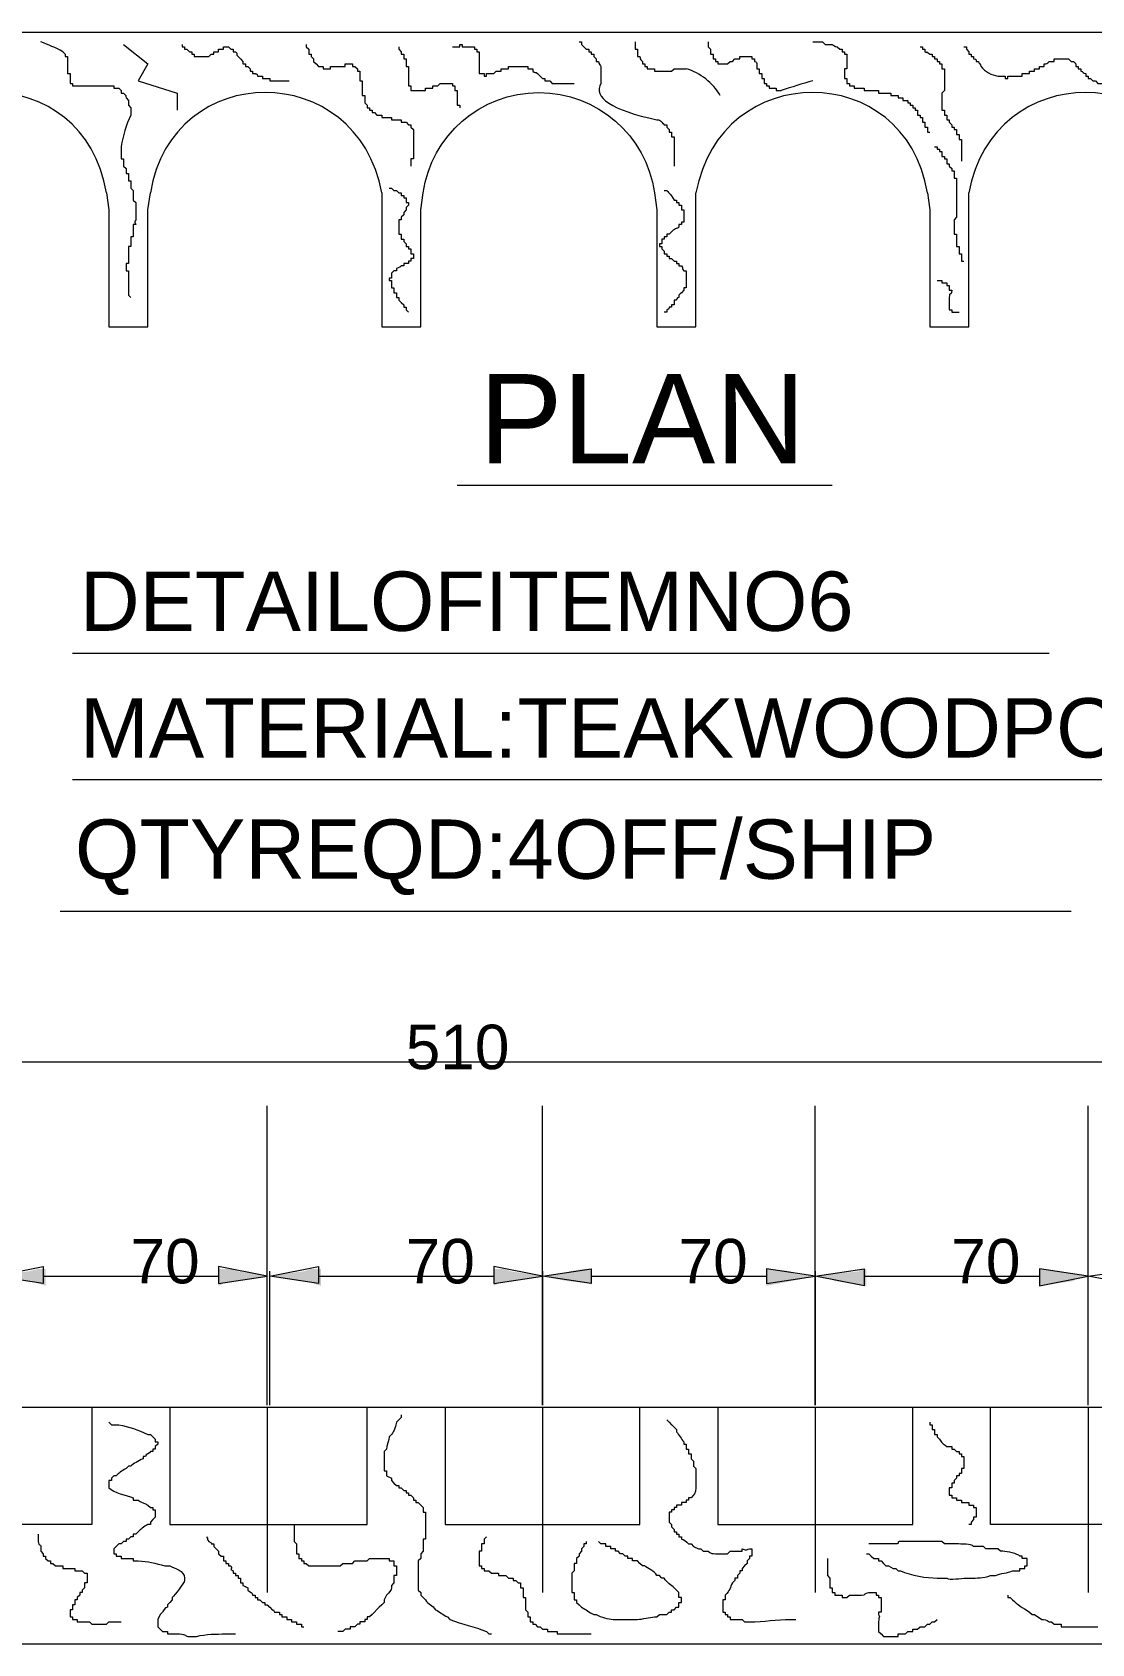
# Model space of a CAD drawing. Header units: millimetres. Extents: x -3009 to 55097, y -2803 to 5841.
# Drawn here: x 48120.76 to 48134.4, y 77.92 to 98.68 of the extents above; entities that cross this region are included whole.
import ezdxf

# ---------------------------------------------------------------- set-up
doc = ezdxf.new("R2010")
doc.units = ezdxf.units.MM
for name, color, linetype in [('PDF2_Geometry', 7, 'Continuous'), ('PDF2_Solid Fills', 7, 'Continuous'), ('PDF2_Text', 7, 'Continuous')]:
    doc.layers.add(name, color=color, linetype=linetype)
doc.styles.add('PDF F1', font='arial.ttf')

msp = doc.modelspace()

# ---------------------------------------------------------------- hatches: boundary and pattern name
at = {"layer": 'PDF2_Solid Fills', "transparency": 33554559}
for points in [[(48120.743, 82.589), (48120.931, 82.526), (48120.931, 82.745), (48120.837, 82.745), (48120.712, 82.714), (48120.461, 82.683), (48120.335, 82.651), (48120.523, 82.62)], [(48123.409, 82.714), (48123.315, 82.745), (48123.158, 82.745), (48123.158, 82.526), (48123.221, 82.557), (48123.378, 82.589), (48123.566, 82.62), (48123.817, 82.651), (48123.629, 82.683)], [(48124.287, 82.589), (48124.476, 82.526), (48124.476, 82.745), (48124.35, 82.745), (48124.256, 82.714), (48124.005, 82.683), (48123.88, 82.651), (48124.068, 82.62)], [(48126.922, 82.714), (48126.828, 82.745), (48126.703, 82.745), (48126.703, 82.526), (48126.765, 82.557), (48126.891, 82.589), (48127.079, 82.62), (48127.361, 82.651)], [(48127.926, 82.557), (48127.957, 82.542), (48127.957, 82.745), (48127.863, 82.745), (48127.675, 82.714), (48127.612, 82.683), (48127.33, 82.651), (48127.644, 82.589)], [(48130.529, 82.714), (48130.278, 82.745), (48130.216, 82.745), (48130.216, 82.526), (48130.686, 82.62), (48130.812, 82.651), (48130.561, 82.683)], [(48131.313, 82.557), (48131.502, 82.526), (48131.502, 82.745), (48131.439, 82.745), (48131.408, 82.714), (48131.094, 82.683), (48130.843, 82.651), (48131.031, 82.62), (48131.094, 82.589)], [(48134.011, 82.714), (48133.791, 82.745), (48133.729, 82.745), (48133.729, 82.526), (48134.168, 82.589), (48134.199, 82.62), (48134.387, 82.651)]]:
    msp.add_hatch(color=256, dxfattribs=at).paths.add_polyline_path(points)

# ---------------------------------------------------------------- linework, layer by layer
at = {"layer": 'PDF2_Geometry', "lineweight": 13}
for points in [[(48116.195, 98.68), (48141.884, 98.68), (48141.884, 94.884), (48139.375, 94.884), (48139.375, 96.39), (48139.343, 96.609)], [(48121.935, 98.523), (48122.249, 98.272), (48122.123, 98.052), (48122.625, 97.895), (48122.625, 97.676)], [(48122.688, 98.523), (48122.688, 98.491), (48122.719, 98.491), (48122.719, 98.46), (48122.75, 98.46), (48122.782, 98.429), (48122.813, 98.429), (48122.813, 98.397), (48122.844, 98.397), (48122.844, 98.366), (48122.876, 98.366), (48122.907, 98.366), (48122.97, 98.366), (48123.001, 98.366), (48123.033, 98.366), (48123.064, 98.397), (48123.095, 98.397), (48123.095, 98.429), (48123.127, 98.429), (48123.158, 98.429), (48123.158, 98.46), (48123.19, 98.46), (48123.221, 98.46), (48123.221, 98.491), (48123.284, 98.491), (48123.315, 98.46), (48123.346, 98.46), (48123.346, 98.429), (48123.378, 98.429)], [(48124.287, 98.523), (48124.287, 98.491), (48124.319, 98.46), (48124.319, 98.429), (48124.319, 98.397), (48124.35, 98.397), (48124.35, 98.366), (48124.381, 98.335), (48124.381, 98.303), (48124.413, 98.272), (48124.444, 98.24), (48124.476, 98.24), (48124.507, 98.24), (48124.507, 98.209), (48124.601, 98.209), (48124.601, 98.24), (48124.664, 98.24), (48124.695, 98.24), (48124.726, 98.24), (48124.758, 98.24), (48124.789, 98.24), (48124.789, 98.272), (48124.883, 98.272), (48124.883, 98.24), (48124.915, 98.24), (48124.946, 98.209), (48124.946, 98.178), (48124.977, 98.178), (48124.977, 98.146), (48124.977, 98.115), (48124.977, 98.084), (48124.977, 98.052), (48125.009, 98.052), (48125.009, 98.021), (48125.009, 97.99), (48125.009, 97.958), (48125.009, 97.927), (48125.009, 97.895), (48125.009, 97.864), (48125.04, 97.864), (48125.04, 97.833), (48125.04, 97.801), (48125.04, 97.77), (48125.072, 97.739), (48125.072, 97.707), (48125.103, 97.707), (48125.103, 97.676), (48125.134, 97.676), (48125.134, 97.645), (48125.166, 97.645), (48125.197, 97.613), (48125.228, 97.613), (48125.26, 97.613), (48125.26, 97.582), (48125.291, 97.582), (48125.322, 97.582), (48125.354, 97.582), (48125.385, 97.582), (48125.385, 97.55), (48125.417, 97.55), (48125.448, 97.55), (48125.479, 97.55), (48125.511, 97.55), (48125.511, 97.519), (48125.542, 97.519), (48125.573, 97.519), (48125.605, 97.488), (48125.636, 97.488), (48125.636, 97.456), (48125.667, 97.425), (48125.667, 97.394), (48125.667, 97.362)], [(48125.479, 98.491), (48125.479, 98.46), (48125.511, 98.429), (48125.511, 98.397), (48125.542, 98.397), (48125.542, 98.366), (48125.542, 98.335), (48125.573, 98.335), (48125.573, 98.303), (48125.573, 98.272), (48125.573, 98.24), (48125.605, 98.24), (48125.605, 98.209), (48125.605, 98.178), (48125.605, 98.115)], [(48126.169, 98.491), (48126.263, 98.491), (48126.263, 98.523), (48126.295, 98.523), (48126.295, 98.491), (48126.389, 98.491), (48126.42, 98.491), (48126.452, 98.491), (48126.452, 98.46), (48126.483, 98.46), (48126.483, 98.429), (48126.514, 98.429), (48126.514, 98.397), (48126.514, 98.366)], [(48127.8, 98.554), (48127.832, 98.554), (48127.832, 98.523)], [(48127.894, 98.46), (48127.926, 98.46), (48127.926, 98.429), (48127.957, 98.429), (48127.957, 98.397), (48127.989, 98.397), (48127.989, 98.366), (48128.02, 98.335), (48128.02, 98.303), (48128.051, 98.303)], [(48128.522, 98.554), (48128.522, 98.523), (48128.522, 98.491), (48128.522, 98.46), (48128.553, 98.46), (48128.553, 98.429), (48128.553, 98.397), (48128.553, 98.366), (48128.585, 98.366)], [(48129.463, 98.554), (48129.463, 98.523), (48129.463, 98.491), (48129.494, 98.46), (48129.494, 98.429), (48129.494, 98.397), (48129.526, 98.397), (48129.526, 98.366), (48129.526, 98.335), (48129.557, 98.335), (48129.557, 98.303), (48129.588, 98.303), (48129.588, 98.272), (48129.62, 98.272), (48129.651, 98.272), (48129.682, 98.272), (48129.714, 98.272), (48129.745, 98.303), (48129.776, 98.303), (48129.808, 98.335), (48129.839, 98.335), (48129.871, 98.335), (48129.871, 98.366), (48129.902, 98.366), (48129.933, 98.366), (48129.996, 98.366), (48130.027, 98.366), (48130.027, 98.335), (48130.059, 98.335), (48130.059, 98.303)], [(48130.812, 98.554), (48130.843, 98.554)], [(48130.906, 98.554), (48130.937, 98.554), (48130.968, 98.523), (48131, 98.523), (48131.031, 98.523), (48131.062, 98.523)], [(48131.125, 98.491), (48131.157, 98.46), (48131.188, 98.46), (48131.188, 98.429), (48131.219, 98.429), (48131.219, 98.397), (48131.251, 98.397), (48131.251, 98.366)], [(48132.192, 98.491), (48132.223, 98.491), (48132.223, 98.46), (48132.254, 98.46), (48132.254, 98.429)], [(48132.756, 98.491), (48132.788, 98.491), (48132.788, 98.46), (48132.819, 98.429), (48132.819, 98.397), (48132.85, 98.397), (48132.85, 98.366), (48132.882, 98.366), (48132.882, 98.335)], [(48121.182, 98.397), (48121.182, 98.366), (48121.213, 98.366), (48121.213, 98.335), (48121.213, 98.303), (48121.213, 98.272), (48121.213, 98.24)], [(48123.409, 98.366), (48123.44, 98.335), (48123.472, 98.303), (48123.472, 98.272), (48123.503, 98.272), (48123.503, 98.24), (48123.535, 98.24), (48123.566, 98.209), (48123.566, 98.178), (48123.597, 98.178), (48123.597, 98.146), (48123.629, 98.146)], [(48126.514, 98.335), (48126.514, 98.303)], [(48126.514, 98.24), (48126.514, 98.24)], [(48126.514, 98.178), (48126.514, 98.146), (48126.546, 98.146), (48126.577, 98.146), (48126.577, 98.115), (48126.608, 98.115), (48126.608, 98.146), (48126.64, 98.146), (48126.671, 98.146), (48126.703, 98.146), (48126.734, 98.178), (48126.765, 98.178), (48126.797, 98.178), (48126.797, 98.209), (48126.828, 98.209), (48126.859, 98.209), (48126.891, 98.209), (48126.891, 98.24), (48126.922, 98.24), (48126.953, 98.24), (48127.016, 98.24), (48127.048, 98.24), (48127.11, 98.24), (48127.142, 98.24), (48127.142, 98.209), (48127.173, 98.209), (48127.204, 98.209), (48127.204, 98.178)], [(48128.083, 98.24), (48128.083, 98.209), (48128.083, 98.178), (48128.083, 98.084)], [(48128.616, 98.303), (48128.616, 98.272), (48128.647, 98.272), (48128.647, 98.24), (48128.679, 98.24), (48128.679, 98.209), (48128.71, 98.209), (48128.741, 98.209), (48128.773, 98.209), (48128.773, 98.178), (48128.835, 98.178), (48128.867, 98.178), (48128.93, 98.178)], [(48130.09, 98.272), (48130.09, 98.24), (48130.09, 98.209), (48130.121, 98.209), (48130.121, 98.178), (48130.121, 98.146), (48130.153, 98.146), (48130.153, 98.115), (48130.153, 98.084), (48130.184, 98.084), (48130.184, 98.052), (48130.184, 98.021), (48130.216, 98.021), (48130.216, 97.99), (48130.247, 97.99), (48130.247, 97.958), (48130.278, 97.958), (48130.31, 97.958)], [(48131.251, 98.303), (48131.251, 98.24), (48131.251, 98.209), (48131.219, 98.209), (48131.219, 98.084), (48131.251, 98.084), (48131.251, 98.052), (48131.251, 98.021), (48131.282, 98.021), (48131.282, 97.99), (48131.313, 97.99), (48131.345, 97.99), (48131.345, 97.958), (48131.376, 97.958), (48131.408, 97.958), (48131.439, 97.958), (48131.47, 97.958), (48131.47, 97.927), (48131.502, 97.927), (48131.533, 97.927), (48131.564, 97.927), (48131.596, 97.927), (48131.627, 97.927), (48131.658, 97.927), (48131.658, 97.895), (48131.721, 97.895), (48131.753, 97.895), (48131.784, 97.895), (48131.815, 97.895), (48131.815, 97.864), (48131.847, 97.864), (48131.878, 97.864), (48131.909, 97.864), (48131.909, 97.833), (48131.941, 97.833), (48131.972, 97.833), (48131.972, 97.801), (48132.003, 97.801), (48132.035, 97.801), (48132.035, 97.77), (48132.066, 97.77), (48132.066, 97.739), (48132.098, 97.739), (48132.098, 97.707), (48132.129, 97.707), (48132.129, 97.676), (48132.16, 97.676), (48132.16, 97.645), (48132.16, 97.613), (48132.192, 97.613), (48132.192, 97.582), (48132.223, 97.582), (48132.223, 97.55), (48132.223, 97.519), (48132.254, 97.519), (48132.254, 97.488), (48132.254, 97.456), (48132.286, 97.456), (48132.286, 97.425), (48132.286, 97.394), (48132.317, 97.394)], [(48132.317, 98.397), (48132.348, 98.397), (48132.348, 98.366), (48132.38, 98.366), (48132.38, 98.335), (48132.411, 98.335), (48132.411, 98.303), (48132.443, 98.303), (48132.443, 98.272), (48132.474, 98.272), (48132.474, 98.24), (48132.474, 98.209), (48132.505, 98.209), (48132.505, 98.178), (48132.505, 98.146), (48132.505, 98.084)], [(48132.913, 98.303), (48132.944, 98.303)], [(48133.258, 98.115), (48133.289, 98.115), (48133.289, 98.084), (48133.321, 98.084), (48133.321, 98.115), (48133.415, 98.115), (48133.446, 98.115), (48133.478, 98.115), (48133.509, 98.115), (48133.509, 98.146), (48133.54, 98.146), (48133.572, 98.146), (48133.603, 98.146), (48133.603, 98.178), (48133.635, 98.178), (48133.666, 98.178), (48133.666, 98.209), (48133.697, 98.209), (48133.729, 98.209), (48133.729, 98.24), (48133.76, 98.24), (48133.791, 98.24), (48133.791, 98.272)], [(48133.854, 98.303), (48133.885, 98.303), (48133.917, 98.303), (48133.917, 98.335), (48133.948, 98.335), (48133.98, 98.335), (48134.011, 98.335)], [(48134.074, 98.335), (48134.105, 98.335), (48134.136, 98.303), (48134.168, 98.303)], [(48134.199, 98.272), (48134.199, 98.24), (48134.23, 98.24), (48134.23, 98.209), (48134.262, 98.209), (48134.262, 98.178)], [(48121.213, 98.178), (48121.213, 98.146), (48121.245, 98.146)], [(48121.245, 98.084), (48121.245, 98.052), (48121.245, 98.021), (48121.276, 98.021), (48121.276, 97.99), (48121.308, 97.99)], [(48123.66, 98.115), (48123.691, 98.115), (48123.723, 98.115), (48123.723, 98.084), (48123.754, 98.084), (48123.785, 98.084), (48123.817, 98.084), (48123.817, 98.052), (48123.848, 98.052), (48123.911, 98.052), (48123.942, 98.052)], [(48123.974, 98.052), (48124.005, 98.052)], [(48124.036, 98.052), (48124.068, 98.052)], [(48125.605, 98.052), (48125.605, 98.021), (48125.605, 97.99), (48125.636, 97.99), (48125.636, 97.958), (48125.636, 97.927), (48125.667, 97.927), (48125.699, 97.927)], [(48125.73, 97.927), (48125.762, 97.927), (48125.793, 97.927), (48125.824, 97.927), (48125.824, 97.958), (48125.856, 97.958), (48125.887, 97.958), (48125.918, 97.958), (48125.918, 97.99), (48125.95, 97.99), (48125.981, 97.99), (48126.012, 98.021), (48126.044, 98.021), (48126.075, 98.021), (48126.138, 98.021), (48126.169, 98.021), (48126.169, 97.99), (48126.201, 97.99), (48126.201, 97.958), (48126.201, 97.927), (48126.232, 97.927), (48126.232, 97.895), (48126.232, 97.864), (48126.232, 97.801), (48126.232, 97.739), (48126.263, 97.739), (48126.263, 97.707)], [(48127.267, 98.146), (48127.299, 98.115), (48127.33, 98.084), (48127.361, 98.084), (48127.361, 98.052), (48127.393, 98.052), (48127.424, 98.052), (48127.455, 98.021), (48127.518, 98.021), (48127.581, 98.021), (48127.612, 98.021)], [(48127.675, 98.021), (48127.738, 98.021)], [(48128.992, 98.178), (48129.024, 98.209)], [(48134.325, 98.146), (48134.325, 98.115), (48134.356, 98.115), (48134.356, 98.084), (48134.387, 98.084), (48134.419, 98.052), (48134.45, 98.052), (48134.481, 98.021), (48134.513, 98.021), (48134.544, 98.021), (48134.607, 98.021), (48134.607, 97.99)], [(48121.496, 97.99), (48121.527, 97.99), (48121.621, 97.99), (48121.684, 97.99), (48121.715, 97.99), (48121.747, 97.99), (48121.778, 97.99), (48121.809, 97.99), (48121.809, 97.958), (48121.841, 97.958), (48121.872, 97.958), (48121.903, 97.927), (48121.903, 97.895), (48121.935, 97.895)], [(48121.966, 97.833), (48121.998, 97.801), (48121.998, 97.77), (48121.998, 97.739), (48122.029, 97.707), (48122.029, 97.645)], [(48130.341, 97.958), (48130.341, 97.927), (48130.372, 97.927)], [(48132.505, 97.99), (48132.505, 97.958), (48132.505, 97.927), (48132.474, 97.895), (48132.474, 97.864), (48132.474, 97.833), (48132.474, 97.801), (48132.474, 97.739), (48132.474, 97.707), (48132.474, 97.676), (48132.505, 97.676), (48132.505, 97.645), (48132.505, 97.613), (48132.537, 97.613), (48132.537, 97.582), (48132.537, 97.55), (48132.568, 97.55), (48132.568, 97.519), (48132.599, 97.488), (48132.599, 97.456), (48132.631, 97.456), (48132.631, 97.425), (48132.662, 97.425), (48132.662, 97.394), (48132.662, 97.362), (48132.694, 97.362), (48132.694, 97.331), (48132.694, 97.299), (48132.725, 97.299), (48132.725, 97.268), (48132.725, 97.237), (48132.725, 97.143)], [(48128.867, 97.519), (48128.867, 97.519)], [(48128.898, 97.488), (48128.93, 97.488), (48128.93, 97.456)], [(48128.961, 97.425), (48128.961, 97.394), (48128.992, 97.394), (48128.992, 97.362), (48128.992, 97.331), (48129.024, 97.331), (48129.024, 97.299), (48129.024, 97.268), (48129.024, 97.237), (48129.024, 97.205), (48129.024, 97.174), (48129.024, 97.143)], [(48125.667, 97.268), (48125.667, 97.205), (48125.667, 97.143), (48125.667, 97.111), (48125.667, 97.08), (48125.667, 97.049), (48125.636, 97.049), (48125.636, 97.017), (48125.636, 96.986), (48125.636, 96.954)], [(48132.38, 97.205), (48132.411, 97.205), (48132.411, 97.174), (48132.443, 97.174), (48132.443, 97.143), (48132.474, 97.143), (48132.474, 97.111), (48132.474, 97.08), (48132.505, 97.08), (48132.505, 97.049), (48132.537, 97.049), (48132.537, 97.017), (48132.537, 96.986), (48132.568, 96.986), (48132.568, 96.954), (48132.599, 96.923), (48132.599, 96.892), (48132.631, 96.892), (48132.631, 96.86), (48132.631, 96.829), (48132.631, 96.798), (48132.662, 96.798), (48132.662, 96.766), (48132.662, 96.735), (48132.662, 96.704), (48132.662, 96.672)], [(48121.903, 97.143), (48121.903, 97.08), (48121.903, 97.049), (48121.935, 97.049), (48121.935, 97.017), (48121.935, 96.986), (48121.935, 96.954), (48121.966, 96.923), (48121.966, 96.892), (48121.966, 96.86), (48121.998, 96.86), (48121.998, 96.829), (48121.998, 96.798), (48121.998, 96.766), (48122.029, 96.766), (48122.029, 96.735), (48122.029, 96.704), (48122.029, 96.672), (48122.06, 96.641), (48122.06, 96.609), (48122.06, 96.578), (48122.06, 96.547), (48122.06, 96.515), (48122.092, 96.484), (48122.092, 96.453), (48122.092, 96.39)], [(48129.024, 96.986), (48129.024, 96.954)], [(48132.725, 97.017), (48132.725, 97.017)], [(48121.715, 96.609), (48121.747, 96.39), (48121.747, 94.884), (48122.249, 94.884), (48122.249, 96.39), (48122.28, 96.609)], [(48125.354, 96.672), (48125.385, 96.672), (48125.417, 96.641), (48125.448, 96.641), (48125.479, 96.609), (48125.511, 96.609), (48125.511, 96.578), (48125.542, 96.578), (48125.542, 96.547), (48125.573, 96.547), (48125.573, 96.515), (48125.573, 96.484), (48125.605, 96.484), (48125.605, 96.453), (48125.573, 96.421), (48125.573, 96.39), (48125.542, 96.358), (48125.542, 96.327), (48125.511, 96.296), (48125.511, 96.264), (48125.479, 96.264), (48125.479, 96.233), (48125.479, 96.202), (48125.479, 96.139), (48125.479, 96.108), (48125.479, 96.076), (48125.511, 96.076), (48125.511, 96.045), (48125.511, 96.013), (48125.542, 96.013), (48125.542, 95.982), (48125.573, 95.951), (48125.573, 95.919), (48125.605, 95.919), (48125.605, 95.888), (48125.636, 95.888), (48125.636, 95.857), (48125.636, 95.825), (48125.667, 95.825), (48125.667, 95.794), (48125.667, 95.763), (48125.636, 95.763), (48125.636, 95.731), (48125.605, 95.731), (48125.605, 95.7), (48125.573, 95.7), (48125.542, 95.7), (48125.542, 95.668), (48125.511, 95.668)], [(48128.898, 96.641), (48128.93, 96.641)], [(48132.286, 96.609), (48132.317, 96.39), (48132.317, 94.884), (48132.819, 94.884), (48132.819, 96.39), (48132.819, 96.609)], [(48132.662, 96.609), (48132.662, 96.578)], [(48129.024, 96.515), (48129.055, 96.515), (48129.055, 96.484), (48129.086, 96.484), (48129.086, 96.453), (48129.118, 96.453), (48129.118, 96.421), (48129.118, 96.39), (48129.149, 96.39), (48129.149, 96.358), (48129.149, 96.264), (48129.149, 96.233), (48129.118, 96.233), (48129.118, 96.202), (48129.086, 96.202), (48129.086, 96.17)], [(48132.662, 96.515), (48132.662, 96.421), (48132.662, 96.358), (48132.662, 96.327), (48132.662, 96.296), (48132.631, 96.264)], [(48122.092, 96.202), (48122.06, 96.202), (48122.06, 96.17), (48122.06, 96.139), (48122.06, 96.108), (48122.06, 96.076), (48122.06, 96.045), (48122.029, 96.045)], [(48122.092, 96.327), (48122.092, 96.264)], [(48132.631, 96.17), (48132.631, 96.139)], [(48122.029, 95.982), (48122.029, 95.951), (48122.029, 95.919), (48121.998, 95.919), (48121.998, 95.888), (48121.998, 95.857), (48121.998, 95.825), (48121.998, 95.794)], [(48128.992, 96.108), (48128.961, 96.076), (48128.93, 96.076), (48128.93, 96.045), (48128.898, 96.045), (48128.898, 96.013), (48128.867, 96.013), (48128.867, 95.982), (48128.867, 95.951), (48128.835, 95.951), (48128.835, 95.919), (48128.867, 95.919), (48128.867, 95.888), (48128.898, 95.857), (48128.898, 95.825), (48128.93, 95.825), (48128.93, 95.794), (48128.961, 95.794), (48128.961, 95.763), (48128.992, 95.763), (48129.024, 95.731), (48129.055, 95.731), (48129.055, 95.7), (48129.086, 95.7), (48129.086, 95.668), (48129.118, 95.668)], [(48132.631, 96.076), (48132.662, 96.076)], [(48132.662, 96.045), (48132.662, 96.013), (48132.662, 95.982), (48132.662, 95.951), (48132.662, 95.919), (48132.694, 95.919), (48132.694, 95.888), (48132.694, 95.857), (48132.694, 95.825), (48132.725, 95.825), (48132.725, 95.794), (48132.725, 95.763), (48132.725, 95.731), (48132.756, 95.731)], [(48121.998, 95.731), (48121.998, 95.7), (48121.966, 95.7), (48121.966, 95.606), (48121.998, 95.606), (48121.998, 95.574)], [(48125.448, 95.637), (48125.448, 95.606), (48125.417, 95.606), (48125.385, 95.574), (48125.385, 95.543), (48125.385, 95.512), (48125.354, 95.512), (48125.354, 95.48), (48125.385, 95.48), (48125.385, 95.449), (48125.385, 95.417), (48125.385, 95.386), (48125.417, 95.386), (48125.417, 95.355), (48125.417, 95.323), (48125.448, 95.323), (48125.448, 95.292), (48125.448, 95.261), (48125.479, 95.261), (48125.479, 95.229), (48125.511, 95.198), (48125.542, 95.167), (48125.542, 95.135), (48125.573, 95.135), (48125.573, 95.104), (48125.605, 95.072)], [(48129.149, 95.606), (48129.18, 95.606), (48129.18, 95.574), (48129.18, 95.543)], [(48121.998, 95.512), (48121.998, 95.48)], [(48121.998, 95.417), (48121.998, 95.386)], [(48121.998, 95.323), (48121.998, 95.292), (48122.029, 95.261)], [(48129.18, 95.48), (48129.18, 95.449), (48129.18, 95.417), (48129.18, 95.386), (48129.149, 95.386), (48129.149, 95.355), (48129.118, 95.323)], [(48132.411, 95.48), (48132.443, 95.48), (48132.474, 95.48), (48132.474, 95.449), (48132.505, 95.449), (48132.537, 95.449), (48132.537, 95.417), (48132.568, 95.417), (48132.568, 95.386), (48132.568, 95.355), (48132.599, 95.355)], [(48128.93, 95.104), (48128.93, 95.072), (48128.898, 95.072)], [(48129.055, 95.229), (48129.024, 95.229), (48129.024, 95.198), (48129.024, 95.167), (48128.992, 95.167), (48128.992, 95.135), (48128.961, 95.135)], [(48129.086, 95.292), (48129.086, 95.261)], [(48132.568, 95.261), (48132.568, 95.229), (48132.568, 95.198), (48132.568, 95.167)], [(48132.568, 95.135), (48132.568, 95.104), (48132.599, 95.104), (48132.599, 95.072), (48132.631, 95.072)], [(48132.694, 95.072), (48132.694, 95.072)], [(48126.232, 92.845), (48131.062, 92.845)], [(48121.276, 90.681), (48133.854, 90.681)], [(48121.276, 89.05), (48140.159, 89.05)], [(48121.119, 87.356), (48134.136, 87.356)], [(48113.34, 85.412), (48137.775, 85.412)], [(48123.785, 80.989), (48123.785, 82.714), (48123.785, 84.847)], [(48127.33, 82.714), (48127.33, 80.989), (48127.33, 82.714), (48127.33, 84.847)], [(48130.843, 82.714), (48130.843, 80.989), (48130.843, 82.714), (48130.843, 84.847)], [(48134.356, 80.989), (48134.356, 82.714), (48134.356, 84.847)], [(48120.9, 82.651), (48123.158, 82.651)], [(48123.817, 80.989), (48123.817, 82.714)], [(48124.444, 82.651), (48126.703, 82.651)], [(48127.957, 82.651), (48130.216, 82.651)], [(48131.47, 82.651), (48133.729, 82.651)], [(48134.356, 81.02), (48134.356, 82.683)], [(48121.527, 80.958), (48121.527, 79.452), (48119.018, 79.452), (48119.018, 80.958)], [(48122.531, 80.958), (48122.531, 79.452), (48125.072, 79.452), (48125.072, 80.958)], [(48123.785, 80.958), (48123.785, 78.574)], [(48125.511, 80.863), (48125.511, 80.832), (48125.479, 80.801), (48125.448, 80.769)], [(48126.075, 80.958), (48126.075, 79.452), (48128.585, 79.452), (48128.585, 80.958)], [(48127.33, 80.958), (48127.33, 78.574)], [(48128.93, 80.801), (48128.961, 80.769), (48128.992, 80.738)], [(48129.588, 80.958), (48129.588, 79.452), (48132.098, 79.452), (48132.098, 80.958)], [(48130.843, 80.958), (48130.843, 78.574)], [(48135.642, 80.958), (48135.642, 79.452), (48133.101, 79.452), (48133.101, 80.958)], [(48134.356, 80.958), (48134.356, 78.574)], [(48121.747, 80.769), (48121.778, 80.738), (48121.809, 80.738), (48121.841, 80.738), (48121.872, 80.738)], [(48122.249, 80.613), (48122.28, 80.613)], [(48125.385, 80.613), (48125.354, 80.581)], [(48129.055, 80.675), (48129.055, 80.644)], [(48132.317, 80.769), (48132.317, 80.738), (48132.349, 80.738), (48132.349, 80.707), (48132.349, 80.675), (48132.38, 80.675), (48132.38, 80.644), (48132.38, 80.613), (48132.411, 80.613), (48132.411, 80.581), (48132.443, 80.55)], [(48122.343, 80.55), (48122.343, 80.518), (48122.374, 80.518), (48122.374, 80.487), (48122.343, 80.456), (48122.343, 80.424), (48122.311, 80.424), (48122.311, 80.393), (48122.28, 80.393)], [(48125.322, 80.424), (48125.291, 80.393), (48125.291, 80.362), (48125.291, 80.33), (48125.291, 80.205), (48125.291, 80.173), (48125.291, 80.142), (48125.322, 80.142), (48125.322, 80.111), (48125.322, 80.079), (48125.385, 80.048), (48125.385, 80.017), (48125.417, 79.985), (48125.448, 79.954), (48125.479, 79.954), (48125.479, 79.923), (48125.511, 79.923), (48125.542, 79.891), (48125.573, 79.891), (48125.573, 79.86), (48125.605, 79.86), (48125.605, 79.828), (48125.636, 79.828), (48125.667, 79.797), (48125.667, 79.766), (48125.699, 79.766), (48125.699, 79.734), (48125.73, 79.734), (48125.762, 79.703), (48125.793, 79.672), (48125.793, 79.64), (48125.793, 79.609), (48125.824, 79.609), (48125.824, 79.577), (48125.824, 79.546), (48125.824, 79.358), (48125.824, 79.327), (48125.824, 79.295), (48125.824, 79.264), (48125.793, 79.264), (48125.793, 79.201), (48125.793, 79.17), (48125.793, 79.107), (48125.762, 79.076), (48125.762, 79.044), (48125.762, 79.013), (48125.73, 78.982), (48125.73, 78.95), (48125.73, 78.919), (48125.73, 78.856), (48125.73, 78.825)], [(48129.149, 80.518), (48129.149, 80.487), (48129.18, 80.487), (48129.18, 80.456), (48129.18, 80.424), (48129.212, 80.424), (48129.212, 80.393), (48129.212, 80.362), (48129.243, 80.362), (48129.243, 80.33), (48129.243, 80.299), (48129.275, 80.268), (48129.275, 80.236), (48129.275, 80.205), (48129.306, 80.173), (48129.306, 80.142), (48129.306, 80.111), (48129.306, 80.079), (48129.306, 79.954), (48129.306, 79.923)], [(48132.537, 80.456), (48132.568, 80.456), (48132.599, 80.456), (48132.599, 80.424), (48132.631, 80.424), (48132.662, 80.393), (48132.694, 80.393), (48132.694, 80.362), (48132.725, 80.362), (48132.725, 80.33), (48132.756, 80.33), (48132.756, 80.299), (48132.756, 80.236), (48132.756, 80.205), (48132.756, 80.173), (48132.725, 80.173), (48132.725, 80.142), (48132.725, 80.111), (48132.694, 80.111), (48132.694, 80.079), (48132.662, 80.079), (48132.662, 80.048), (48132.631, 80.017), (48132.631, 79.985), (48132.599, 79.985), (48132.599, 79.954), (48132.599, 79.923), (48132.568, 79.923), (48132.568, 79.891)], [(48122.029, 80.205), (48121.998, 80.205), (48121.966, 80.173)], [(48122.217, 80.33), (48122.186, 80.33), (48122.186, 80.299)], [(48121.841, 80.079), (48121.809, 80.079), (48121.778, 80.048), (48121.778, 80.017), (48121.747, 80.017), (48121.747, 79.985), (48121.747, 79.954), (48121.747, 79.923)], [(48122.06, 79.797), (48122.06, 79.766), (48122.092, 79.766), (48122.123, 79.766)], [(48129.243, 79.797), (48129.212, 79.797), (48129.212, 79.766), (48129.18, 79.766), (48129.18, 79.734), (48129.149, 79.734), (48129.118, 79.734), (48129.118, 79.703), (48129.086, 79.703), (48129.055, 79.703), (48129.055, 79.672), (48129.024, 79.672), (48129.024, 79.64), (48128.992, 79.64), (48128.992, 79.609), (48128.961, 79.609), (48128.961, 79.577), (48128.961, 79.546), (48128.961, 79.515), (48128.961, 79.483), (48128.992, 79.452), (48128.992, 79.421), (48129.024, 79.389), (48129.024, 79.358), (48129.055, 79.358), (48129.055, 79.327), (48129.086, 79.327), (48129.086, 79.295), (48129.118, 79.295), (48129.118, 79.264)], [(48132.568, 79.86), (48132.568, 79.828), (48132.599, 79.828), (48132.599, 79.797), (48132.631, 79.797), (48132.662, 79.797), (48132.662, 79.766), (48132.694, 79.766), (48132.725, 79.766), (48132.725, 79.734), (48132.756, 79.734), (48132.788, 79.734), (48132.819, 79.734), (48132.819, 79.703), (48132.85, 79.703), (48132.882, 79.703), (48132.882, 79.672), (48132.913, 79.672), (48132.913, 79.64), (48132.913, 79.609), (48132.913, 79.577), (48132.913, 79.546), (48132.882, 79.546), (48132.882, 79.515), (48132.85, 79.483), (48132.85, 79.452), (48132.819, 79.452)], [(48122.249, 79.703), (48122.28, 79.672), (48122.311, 79.672), (48122.311, 79.64), (48122.343, 79.64), (48122.343, 79.609), (48122.343, 79.577), (48122.343, 79.546), (48122.311, 79.515), (48122.28, 79.483), (48122.28, 79.452), (48122.249, 79.452)], [(48120.837, 79.327), (48120.837, 79.264), (48120.837, 79.232)], [(48122.123, 79.358), (48122.092, 79.327), (48122.06, 79.327), (48122.06, 79.295), (48122.029, 79.295), (48121.998, 79.264), (48121.966, 79.264), (48121.966, 79.232), (48121.935, 79.232), (48121.903, 79.201), (48121.872, 79.201)], [(48124.131, 79.452), (48124.131, 79.232), (48124.162, 79.201), (48124.162, 79.17), (48124.162, 79.138), (48124.162, 79.107), (48124.162, 79.076), (48124.193, 79.076), (48124.193, 79.044), (48124.193, 79.013), (48124.225, 79.013), (48124.225, 78.982), (48124.256, 78.982), (48124.256, 78.95), (48124.287, 78.95), (48124.319, 78.919), (48124.35, 78.919), (48124.381, 78.919), (48124.413, 78.919), (48124.444, 78.919)], [(48120.868, 79.17), (48120.868, 79.138), (48120.868, 79.107), (48120.9, 79.076), (48120.9, 79.044), (48120.931, 79.044), (48120.931, 79.013), (48120.963, 78.982), (48120.994, 78.982), (48120.994, 78.95), (48121.025, 78.95), (48121.057, 78.919), (48121.088, 78.919), (48121.119, 78.919), (48121.151, 78.919), (48121.151, 78.887), (48121.182, 78.887), (48121.213, 78.887), (48121.245, 78.887), (48121.276, 78.887), (48121.308, 78.887), (48121.308, 78.856), (48121.339, 78.856), (48121.37, 78.856), (48121.402, 78.856), (48121.433, 78.825), (48121.464, 78.825), (48121.464, 78.793), (48121.464, 78.731), (48121.464, 78.699), (48121.433, 78.699), (48121.433, 78.668), (48121.433, 78.636), (48121.402, 78.605), (48121.402, 78.574), (48121.37, 78.574), (48121.37, 78.542), (48121.339, 78.511), (48121.339, 78.48), (48121.308, 78.48), (48121.308, 78.448), (48121.308, 78.417), (48121.276, 78.417), (48121.276, 78.386), (48121.276, 78.354), (48121.245, 78.354), (48121.245, 78.323)], [(48121.809, 79.138), (48121.809, 79.076), (48121.841, 79.076), (48121.841, 79.044), (48121.872, 79.044), (48121.903, 79.044), (48121.903, 79.013), (48121.935, 79.013), (48121.966, 79.013), (48121.998, 79.013), (48122.029, 79.013), (48122.06, 79.013), (48122.06, 78.982), (48122.092, 78.982), (48122.123, 78.982)], [(48123.001, 79.295), (48123.001, 79.295)], [(48123.033, 79.232), (48123.033, 79.232)], [(48123.064, 79.201), (48123.095, 79.201), (48123.095, 79.17), (48123.127, 79.138), (48123.158, 79.107), (48123.158, 79.076), (48123.19, 79.044), (48123.221, 79.044), (48123.221, 79.013), (48123.221, 78.982), (48123.252, 78.982), (48123.252, 78.95), (48123.284, 78.95), (48123.284, 78.919), (48123.315, 78.919)], [(48126.577, 79.201), (48126.546, 79.201), (48126.546, 79.17), (48126.546, 79.138), (48126.546, 79.107), (48126.514, 79.107), (48126.514, 79.076), (48126.514, 79.044), (48126.514, 78.982), (48126.514, 78.95), (48126.514, 78.919), (48126.546, 78.919), (48126.546, 78.887), (48126.577, 78.887), (48126.577, 78.856), (48126.608, 78.856), (48126.64, 78.856), (48126.671, 78.825), (48126.703, 78.825), (48126.734, 78.825), (48126.765, 78.825), (48126.765, 78.793), (48126.797, 78.793), (48126.828, 78.793), (48126.859, 78.793), (48126.891, 78.762), (48126.922, 78.762), (48126.953, 78.762), (48126.953, 78.731), (48126.985, 78.731), (48127.016, 78.699), (48127.048, 78.699), (48127.048, 78.668), (48127.048, 78.636), (48127.079, 78.636), (48127.079, 78.605), (48127.079, 78.574), (48127.079, 78.542), (48127.079, 78.511), (48127.11, 78.511), (48127.11, 78.48), (48127.11, 78.448), (48127.11, 78.417), (48127.11, 78.386), (48127.11, 78.354), (48127.142, 78.323), (48127.142, 78.291), (48127.142, 78.26), (48127.173, 78.26), (48127.173, 78.229), (48127.173, 78.197), (48127.204, 78.197), (48127.204, 78.166), (48127.236, 78.166), (48127.267, 78.135), (48127.299, 78.135), (48127.33, 78.103), (48127.361, 78.103), (48127.393, 78.103), (48127.393, 78.072), (48127.424, 78.072), (48127.455, 78.072), (48127.487, 78.072), (48127.518, 78.072), (48127.518, 78.041), (48127.581, 78.041)], [(48126.608, 79.295), (48126.577, 79.264)], [(48127.894, 79.232), (48127.894, 79.201), (48127.863, 79.201), (48127.863, 79.17), (48127.832, 79.138), (48127.832, 79.107), (48127.8, 79.076), (48127.8, 79.044), (48127.769, 79.013), (48127.769, 78.982), (48127.769, 78.95), (48127.738, 78.95), (48127.738, 78.919), (48127.738, 78.887), (48127.738, 78.856), (48127.706, 78.825), (48127.706, 78.793), (48127.706, 78.762), (48127.706, 78.605), (48127.706, 78.574), (48127.738, 78.574), (48127.738, 78.542), (48127.738, 78.511), (48127.738, 78.48), (48127.769, 78.48), (48127.769, 78.448), (48127.8, 78.417), (48127.832, 78.386)], [(48128.647, 78.919), (48128.616, 78.919), (48128.585, 78.95), (48128.553, 78.982), (48128.522, 78.982), (48128.49, 78.982), (48128.49, 79.013), (48128.459, 79.013), (48128.428, 79.013), (48128.428, 79.044), (48128.396, 79.044), (48128.365, 79.076), (48128.334, 79.076), (48128.302, 79.107), (48128.271, 79.107), (48128.271, 79.138), (48128.24, 79.138), (48128.208, 79.138), (48128.208, 79.17), (48128.177, 79.17), (48128.145, 79.17), (48128.145, 79.201), (48128.114, 79.201), (48128.083, 79.201), (48128.051, 79.232)], [(48129.212, 79.201), (48129.243, 79.201), (48129.275, 79.17), (48129.337, 79.138), (48129.369, 79.138), (48129.4, 79.107), (48129.431, 79.107), (48129.463, 79.107)], [(48129.557, 79.076), (48129.714, 79.076), (48129.745, 79.107), (48129.776, 79.107), (48129.808, 79.107), (48129.839, 79.107), (48129.871, 79.107), (48129.902, 79.107), (48129.902, 79.138)], [(48129.996, 79.138), (48130.027, 79.138), (48130.027, 79.107), (48130.027, 79.076), (48130.027, 79.044), (48129.996, 79.044), (48129.996, 79.013), (48129.965, 78.982), (48129.965, 78.95), (48129.933, 78.919), (48129.902, 78.887), (48129.902, 78.856), (48129.871, 78.856), (48129.871, 78.825), (48129.839, 78.793), (48129.839, 78.762), (48129.808, 78.762), (48129.808, 78.731), (48129.776, 78.699)], [(48131.596, 79.201), (48131.564, 79.201), (48131.533, 79.201)], [(48131.878, 79.201), (48131.815, 79.201)], [(48132.129, 79.232), (48132.066, 79.232), (48132.035, 79.232), (48131.941, 79.232)], [(48132.38, 79.232), (48132.348, 79.232), (48132.317, 79.232)], [(48132.662, 79.201), (48132.599, 79.201), (48132.568, 79.201), (48132.505, 79.201), (48132.474, 79.232), (48132.443, 79.232)], [(48133.258, 79.107), (48133.227, 79.107), (48133.195, 79.138), (48133.164, 79.138), (48133.133, 79.138), (48133.101, 79.138), (48133.07, 79.138), (48133.039, 79.138), (48133.007, 79.17), (48132.976, 79.17), (48132.944, 79.17), (48132.882, 79.17)], [(48122.468, 78.919), (48122.499, 78.919), (48122.531, 78.919)], [(48124.507, 78.919), (48124.538, 78.919), (48124.601, 78.919), (48124.632, 78.919), (48124.695, 78.919), (48124.726, 78.919), (48124.758, 78.95), (48124.789, 78.95), (48124.821, 78.95), (48124.852, 78.95), (48124.883, 78.95), (48124.915, 78.982), (48124.946, 78.982), (48124.977, 78.982), (48125.009, 78.982), (48125.04, 78.982), (48125.072, 78.982), (48125.103, 79.013), (48125.134, 79.013), (48125.166, 79.013), (48125.322, 79.013), (48125.354, 79.013), (48125.354, 78.982), (48125.385, 78.982), (48125.417, 78.982), (48125.417, 78.95), (48125.417, 78.919), (48125.448, 78.919), (48125.448, 78.887), (48125.448, 78.825), (48125.448, 78.793), (48125.417, 78.793), (48125.417, 78.762), (48125.417, 78.731), (48125.417, 78.699), (48125.385, 78.668), (48125.385, 78.636)], [(48131, 79.013), (48131, 78.982)], [(48131.502, 79.076), (48131.533, 79.076), (48131.564, 79.044), (48131.596, 79.013), (48131.627, 79.013), (48131.658, 79.013), (48131.658, 78.982), (48131.69, 78.982), (48131.721, 78.95), (48131.753, 78.919), (48131.784, 78.919), (48131.847, 78.887), (48131.878, 78.887), (48131.909, 78.856), (48131.941, 78.856)], [(48133.384, 78.856), (48133.415, 78.856), (48133.446, 78.856), (48133.478, 78.856), (48133.478, 78.887), (48133.509, 78.887), (48133.54, 78.887), (48133.54, 78.919), (48133.572, 78.919), (48133.572, 78.95), (48133.572, 78.982), (48133.572, 79.013), (48133.54, 79.013), (48133.509, 79.013), (48133.509, 79.044), (48133.478, 79.044)], [(48122.719, 78.762), (48122.719, 78.731)], [(48123.346, 78.856), (48123.346, 78.825), (48123.378, 78.825), (48123.378, 78.793), (48123.409, 78.793), (48123.409, 78.762), (48123.44, 78.762), (48123.44, 78.731), (48123.44, 78.699), (48123.472, 78.699), (48123.472, 78.668)], [(48125.73, 78.699), (48125.73, 78.668), (48125.73, 78.636), (48125.73, 78.605), (48125.762, 78.574), (48125.762, 78.542), (48125.793, 78.511), (48125.824, 78.48)], [(48128.898, 78.762), (48128.867, 78.762), (48128.835, 78.793), (48128.804, 78.793)], [(48131, 78.887), (48131, 78.793), (48131.031, 78.762), (48131.031, 78.731), (48131.031, 78.699), (48131.031, 78.668), (48131.031, 78.636), (48131.062, 78.636), (48131.062, 78.605), (48131.062, 78.574), (48131.094, 78.574), (48131.094, 78.542), (48131.125, 78.542), (48131.157, 78.542), (48131.188, 78.542), (48131.188, 78.511), (48131.251, 78.511), (48131.282, 78.542), (48131.313, 78.542), (48131.345, 78.542), (48131.376, 78.542), (48131.408, 78.542), (48131.439, 78.542)], [(48132.411, 78.762), (48132.537, 78.762)], [(48132.788, 78.762), (48132.819, 78.762), (48132.85, 78.762)], [(48133.101, 78.793), (48133.133, 78.793), (48133.164, 78.793)], [(48122.562, 78.511), (48122.562, 78.48), (48122.531, 78.448), (48122.499, 78.417), (48122.499, 78.386)], [(48123.535, 78.636), (48123.535, 78.605)], [(48123.597, 78.542), (48123.629, 78.542), (48123.629, 78.511), (48123.66, 78.511), (48123.66, 78.48), (48123.691, 78.48), (48123.723, 78.448), (48123.754, 78.448), (48123.754, 78.417), (48123.785, 78.417)], [(48125.322, 78.542), (48125.291, 78.48), (48125.291, 78.448), (48125.26, 78.417), (48125.228, 78.386), (48125.134, 78.291), (48125.103, 78.26), (48125.072, 78.26), (48125.072, 78.229), (48125.04, 78.229), (48125.04, 78.197), (48125.009, 78.197), (48124.977, 78.197), (48124.977, 78.166), (48124.946, 78.166), (48124.915, 78.135), (48124.883, 78.135), (48124.852, 78.135), (48124.852, 78.103), (48124.821, 78.103), (48124.789, 78.103), (48124.758, 78.072), (48124.726, 78.072), (48124.695, 78.072)], [(48128.773, 78.26), (48128.804, 78.26), (48128.835, 78.291), (48128.867, 78.291), (48128.898, 78.291), (48128.93, 78.291), (48128.961, 78.323), (48128.992, 78.323), (48128.992, 78.354), (48129.024, 78.354), (48129.055, 78.386), (48129.086, 78.386), (48129.086, 78.417), (48129.086, 78.448), (48129.118, 78.448), (48129.118, 78.511), (48129.086, 78.511), (48129.086, 78.542), (48129.086, 78.574), (48129.055, 78.605), (48129.024, 78.636)], [(48129.682, 78.542), (48129.682, 78.511), (48129.682, 78.48), (48129.651, 78.48), (48129.651, 78.448), (48129.651, 78.417), (48129.651, 78.354), (48129.651, 78.323), (48129.682, 78.323), (48129.682, 78.291), (48129.714, 78.291), (48129.714, 78.26), (48129.745, 78.26), (48129.745, 78.229), (48129.776, 78.229), (48129.808, 78.229), (48129.839, 78.229), (48129.871, 78.229), (48129.902, 78.229), (48129.933, 78.197), (48129.996, 78.197)], [(48131.533, 78.574), (48131.564, 78.574), (48131.627, 78.574), (48131.627, 78.542), (48131.658, 78.542), (48131.658, 78.511), (48131.69, 78.511), (48131.69, 78.48), (48131.69, 78.448)], [(48133.321, 78.542), (48133.321, 78.511), (48133.352, 78.511), (48133.384, 78.48)], [(48122.437, 78.323), (48122.405, 78.291), (48122.374, 78.229), (48122.374, 78.197), (48122.374, 78.135), (48122.437, 78.072), (48122.468, 78.072), (48122.499, 78.072), (48122.499, 78.041), (48122.531, 78.041)], [(48123.817, 78.386), (48123.848, 78.354)], [(48123.88, 78.323), (48123.911, 78.323), (48123.942, 78.323), (48123.942, 78.291), (48123.974, 78.291), (48123.974, 78.26), (48124.005, 78.26), (48124.036, 78.26), (48124.036, 78.229), (48124.068, 78.229), (48124.099, 78.229), (48124.099, 78.197), (48124.131, 78.197), (48124.162, 78.197), (48124.162, 78.166), (48124.193, 78.166), (48124.225, 78.166), (48124.225, 78.135), (48124.256, 78.135)], [(48125.95, 78.354), (48125.95, 78.354)], [(48127.989, 78.291), (48128.02, 78.291)], [(48131.69, 78.354), (48131.69, 78.323), (48131.658, 78.323), (48131.658, 78.291)], [(48133.603, 78.323), (48133.635, 78.291), (48133.666, 78.291), (48133.76, 78.229)], [(48121.245, 78.26), (48121.276, 78.26), (48121.276, 78.229), (48121.308, 78.229), (48121.339, 78.229), (48121.339, 78.197), (48121.37, 78.197), (48121.433, 78.197), (48121.496, 78.197), (48121.527, 78.166), (48121.558, 78.166)], [(48121.684, 78.166), (48121.715, 78.166), (48121.747, 78.197), (48121.903, 78.197)], [(48126.107, 78.26), (48126.138, 78.229)], [(48128.24, 78.229), (48128.302, 78.229), (48128.334, 78.229), (48128.553, 78.229)], [(48130.529, 78.229), (48130.561, 78.229), (48130.592, 78.229)], [(48131.658, 78.197), (48131.658, 78.103), (48131.658, 78.072), (48131.69, 78.041), (48131.721, 78.009), (48131.753, 78.009), (48131.847, 78.009), (48131.878, 78.009), (48131.909, 78.009), (48131.909, 78.041), (48131.941, 78.041), (48131.972, 78.041), (48132.003, 78.041), (48132.035, 78.072), (48132.066, 78.072), (48132.098, 78.072), (48132.098, 78.103), (48132.129, 78.103), (48132.16, 78.103), (48132.192, 78.135), (48132.223, 78.135), (48132.254, 78.135), (48132.286, 78.166), (48132.317, 78.166), (48132.348, 78.197), (48132.38, 78.197), (48132.411, 78.229)], [(48133.854, 78.197), (48133.885, 78.197), (48133.917, 78.166), (48133.948, 78.166), (48133.98, 78.166), (48134.011, 78.166), (48134.011, 78.135), (48134.042, 78.135), (48134.074, 78.135)], [(48134.168, 78.135), (48134.199, 78.135), (48134.23, 78.135)], [(48122.625, 78.041), (48122.656, 78.041)], [(48122.782, 78.009), (48122.876, 78.009)], [(48123.252, 78.041), (48123.315, 78.041), (48123.346, 78.041), (48123.378, 78.041)], [(48126.608, 78.072), (48126.64, 78.041), (48126.671, 78.041)], [(48127.738, 78.041), (48127.769, 78.041), (48127.832, 78.041)], [(48127.894, 78.041), (48127.957, 78.041)]]:
    msp.add_lwpolyline(points, dxfattribs=at)
msp.add_lwpolyline([(48125.26, 96.609), (48125.26, 96.39), (48125.26, 94.884), (48125.762, 94.884), (48125.762, 96.39), (48125.793, 96.609, -0.868422), (48128.773, 96.609), (48128.804, 96.39), (48128.804, 94.884), (48129.306, 94.884), (48129.306, 96.39), (48129.306, 96.609)], format="xyb", dxfattribs=at)
for points in [[(48120.9, 82.777), (48120.9, 82.557), (48120.272, 82.651)], [(48123.158, 82.777), (48123.158, 82.557), (48123.785, 82.651)], [(48124.444, 82.777), (48124.444, 82.557), (48123.817, 82.651)], [(48126.703, 82.777), (48126.703, 82.557), (48127.33, 82.651)], [(48127.957, 82.745), (48127.957, 82.557), (48127.33, 82.651)], [(48130.216, 82.745), (48130.216, 82.557), (48130.843, 82.651)], [(48131.47, 82.745), (48131.47, 82.526), (48130.843, 82.651)], [(48133.729, 82.745), (48133.729, 82.526), (48134.356, 82.651)], [(48135.015, 82.745), (48135.015, 82.526), (48134.356, 82.651)], [(48112.713, 77.915), (48138.402, 77.915), (48138.402, 80.958), (48112.713, 80.958)]]:
    msp.add_lwpolyline(points, close=True, dxfattribs=at)
for centre, radius, start, end in [((48120.257, 96.798), 1.86, 61.2739, 70.8012), ((48133.232, 98.434), 0.321, 217.0565, 263.4537), ((48128.954, 97.469), 0.774, 30.7029, 72.9826), ((48132.051, 93.3), 4.911, 104.6132, 109.5923), ((48123.461, 96.949), 1.579, 155.1321, 170.6624)]:
    msp.add_arc(centre, radius, start, end, dxfattribs=at)
msp.add_ellipse((48141.818, 98.873), major_axis=(13.76, 0.943), ratio=0.097834, start_param=3.075476, end_param=3.465611, dxfattribs=at)
for points in [[(48121.151, 98.429), (48121.182, 98.397), (48121.151, 98.429), (48121.182, 98.397)], [(48123.378, 98.429), (48123.409, 98.397), (48123.378, 98.397), (48123.409, 98.366)], [(48127.832, 98.523), (48127.863, 98.491), (48127.863, 98.491), (48127.894, 98.46)], [(48130.843, 98.554), (48130.906, 98.554), (48130.843, 98.554), (48130.906, 98.554)], [(48131.062, 98.523), (48131.062, 98.523), (48131.094, 98.491), (48131.125, 98.491)], [(48132.254, 98.429), (48132.286, 98.397), (48132.254, 98.46), (48132.317, 98.397)], [(48121.715, 96.609), (48121.433, 98.335), (48119.049, 98.335), (48118.735, 96.609)], [(48121.213, 98.24), (48121.213, 98.24), (48121.213, 98.209), (48121.213, 98.178)], [(48125.26, 96.609), (48124.946, 98.335), (48122.562, 98.335), (48122.28, 96.609)], [(48126.514, 98.366), (48126.514, 98.366), (48126.514, 98.335), (48126.514, 98.335)], [(48126.514, 98.303), (48126.514, 98.272), (48126.514, 98.272), (48126.514, 98.24)], [(48126.514, 98.24), (48126.514, 98.209), (48126.514, 98.209), (48126.514, 98.178)], [(48128.051, 98.303), (48128.051, 98.272), (48128.083, 98.24), (48128.083, 98.24)], [(48128.585, 98.366), (48128.585, 98.335), (48128.585, 98.335), (48128.616, 98.303)], [(48132.286, 96.609), (48132.003, 98.335), (48129.62, 98.335), (48129.306, 96.609)], [(48130.059, 98.303), (48130.09, 98.303), (48130.09, 98.272), (48130.09, 98.272)], [(48131.251, 98.366), (48131.251, 98.335), (48131.251, 98.335), (48131.251, 98.303)], [(48135.83, 96.609), (48135.517, 98.335), (48133.133, 98.335), (48132.819, 96.609)], [(48132.882, 98.335), (48132.913, 98.335), (48132.913, 98.335), (48132.913, 98.303)], [(48132.944, 98.303), (48132.944, 98.272), (48132.976, 98.272), (48132.976, 98.24)], [(48133.791, 98.272), (48133.823, 98.272), (48133.823, 98.272), (48133.854, 98.303)], [(48134.011, 98.335), (48134.042, 98.335), (48134.042, 98.335), (48134.074, 98.335)], [(48134.168, 98.303), (48134.199, 98.272), (48134.168, 98.303), (48134.199, 98.272)], [(48121.245, 98.146), (48121.245, 98.115), (48121.245, 98.115), (48121.245, 98.084)], [(48123.629, 98.146), (48123.629, 98.146), (48123.66, 98.146), (48123.66, 98.115)], [(48123.942, 98.052), (48123.942, 98.052), (48123.974, 98.052), (48123.974, 98.052)], [(48124.005, 98.052), (48124.005, 98.052), (48124.036, 98.052), (48124.036, 98.052)], [(48125.605, 98.115), (48125.605, 98.084), (48125.605, 98.084), (48125.605, 98.052)], [(48127.204, 98.178), (48127.236, 98.146), (48127.236, 98.178), (48127.267, 98.146)], [(48127.612, 98.021), (48127.644, 98.021), (48127.644, 98.021), (48127.675, 98.021)], [(48128.083, 98.084), (48128.083, 98.052), (48128.083, 98.021), (48128.083, 98.021)], [(48128.93, 98.178), (48128.961, 98.178), (48128.961, 98.178), (48128.992, 98.178)], [(48129.024, 98.209), (48129.086, 98.209), (48129.149, 98.209), (48129.18, 98.209)], [(48132.505, 98.084), (48132.505, 98.021), (48132.505, 98.052), (48132.505, 97.99)], [(48133.195, 98.115), (48133.227, 98.115), (48133.227, 98.115), (48133.258, 98.115)], [(48134.262, 98.178), (48134.293, 98.178), (48134.293, 98.146), (48134.325, 98.146)], [(48121.308, 97.99), (48121.37, 97.99), (48121.433, 97.99), (48121.496, 97.99)], [(48121.935, 97.895), (48121.966, 97.864), (48121.966, 97.864), (48121.966, 97.833)], [(48125.699, 97.927), (48125.699, 97.927), (48125.73, 97.927), (48125.73, 97.927)], [(48130.31, 97.958), (48130.31, 97.958), (48130.341, 97.958), (48130.341, 97.958)], [(48130.372, 97.927), (48130.404, 97.927), (48130.404, 97.927), (48130.404, 97.927)], [(48122.029, 97.645), (48122.029, 97.645), (48122.029, 97.613), (48122.029, 97.613)], [(48128.804, 97.55), (48128.835, 97.55), (48128.835, 97.55), (48128.867, 97.519)], [(48128.867, 97.519), (48128.898, 97.488), (48128.867, 97.519), (48128.898, 97.488)], [(48128.93, 97.456), (48128.961, 97.425), (48128.93, 97.456), (48128.961, 97.425)], [(48121.903, 97.205), (48121.903, 97.174), (48121.903, 97.174), (48121.903, 97.143)], [(48125.667, 97.362), (48125.667, 97.331), (48125.667, 97.299), (48125.667, 97.268)], [(48129.024, 97.143), (48129.024, 97.08), (48129.024, 97.017), (48129.024, 96.986)], [(48132.725, 97.143), (48132.725, 97.111), (48132.725, 97.049), (48132.725, 97.017)], [(48128.93, 96.641), (48128.961, 96.609), (48128.992, 96.578), (48129.024, 96.515)], [(48132.662, 96.672), (48132.662, 96.641), (48132.662, 96.641), (48132.662, 96.609)], [(48132.662, 96.578), (48132.662, 96.547), (48132.662, 96.547), (48132.662, 96.515)], [(48122.092, 96.39), (48122.092, 96.358), (48122.092, 96.327), (48122.092, 96.327)], [(48122.092, 96.264), (48122.092, 96.233), (48122.06, 96.264), (48122.092, 96.202)], [(48129.086, 96.17), (48129.055, 96.139), (48129.055, 96.17), (48128.992, 96.108)], [(48132.631, 96.264), (48132.631, 96.233), (48132.631, 96.202), (48132.631, 96.17)], [(48122.029, 96.045), (48122.029, 96.013), (48122.029, 96.045), (48122.029, 95.982)], [(48132.631, 96.139), (48132.631, 96.108), (48132.631, 96.108), (48132.631, 96.076)], [(48132.662, 96.076), (48132.662, 96.076), (48132.662, 96.045), (48132.662, 96.045)], [(48121.998, 95.794), (48121.998, 95.763), (48121.998, 95.731), (48121.998, 95.731)], [(48121.998, 95.574), (48121.998, 95.543), (48121.998, 95.543), (48121.998, 95.512)], [(48125.511, 95.668), (48125.511, 95.668), (48125.479, 95.637), (48125.448, 95.637)], [(48129.118, 95.668), (48129.149, 95.637), (48129.118, 95.637), (48129.149, 95.606)], [(48129.18, 95.543), (48129.18, 95.512), (48129.18, 95.512), (48129.18, 95.48)], [(48121.998, 95.48), (48121.998, 95.449), (48121.998, 95.417), (48121.998, 95.417)], [(48121.998, 95.386), (48121.998, 95.323), (48121.998, 95.355), (48121.998, 95.323)], [(48129.118, 95.323), (48129.086, 95.292), (48129.118, 95.323), (48129.086, 95.292)], [(48132.599, 95.355), (48132.599, 95.261), (48132.568, 95.355), (48132.568, 95.261)], [(48128.961, 95.135), (48128.961, 95.104), (48128.93, 95.104), (48128.93, 95.104)], [(48129.086, 95.261), (48129.055, 95.261), (48129.055, 95.229), (48129.055, 95.229)], [(48132.568, 95.167), (48132.568, 95.167), (48132.568, 95.135), (48132.568, 95.135)], [(48132.631, 95.072), (48132.631, 95.072), (48132.662, 95.072), (48132.694, 95.072)], [(48121.872, 80.738), (48121.998, 80.707), (48122.123, 80.675), (48122.249, 80.613)], [(48122.28, 80.613), (48122.311, 80.581), (48122.311, 80.581), (48122.343, 80.55)], [(48125.354, 80.581), (48125.354, 80.55), (48125.322, 80.456), (48125.322, 80.424)], [(48125.448, 80.769), (48125.448, 80.738), (48125.417, 80.644), (48125.385, 80.613)], [(48128.992, 80.738), (48128.992, 80.738), (48129.024, 80.707), (48129.055, 80.675)], [(48129.055, 80.644), (48129.086, 80.613), (48129.118, 80.55), (48129.149, 80.518)], [(48122.28, 80.393), (48122.28, 80.362), (48122.217, 80.362), (48122.217, 80.33)], [(48132.443, 80.55), (48132.474, 80.487), (48132.505, 80.487), (48132.537, 80.456)], [(48121.966, 80.173), (48121.903, 80.142), (48121.872, 80.111), (48121.841, 80.079)], [(48122.186, 80.299), (48122.123, 80.268), (48122.06, 80.236), (48122.029, 80.205)], [(48121.747, 79.923), (48121.809, 79.86), (48121.966, 79.828), (48122.06, 79.797)], [(48122.123, 79.766), (48122.154, 79.734), (48122.186, 79.734), (48122.249, 79.703)], [(48129.306, 79.923), (48129.306, 79.86), (48129.275, 79.828), (48129.243, 79.797)], [(48132.568, 79.891), (48132.568, 79.891), (48132.568, 79.891), (48132.568, 79.86)], [(48122.249, 79.452), (48122.186, 79.421), (48122.154, 79.389), (48122.123, 79.358)], [(48120.837, 79.232), (48120.837, 79.17), (48120.868, 79.201), (48120.868, 79.17)], [(48121.872, 79.201), (48121.841, 79.17), (48121.841, 79.17), (48121.809, 79.138)], [(48123.001, 79.295), (48123.033, 79.264), (48123.001, 79.264), (48123.033, 79.232)], [(48123.033, 79.232), (48123.095, 79.201), (48123.064, 79.201), (48123.064, 79.201)], [(48126.577, 79.264), (48126.577, 79.264), (48126.577, 79.232), (48126.577, 79.201)], [(48129.118, 79.264), (48129.149, 79.264), (48129.18, 79.232), (48129.212, 79.201)], [(48129.902, 79.138), (48129.965, 79.107), (48129.965, 79.138), (48129.996, 79.138)], [(48131.815, 79.201), (48131.753, 79.201), (48131.69, 79.201), (48131.596, 79.201)], [(48131.941, 79.232), (48131.878, 79.232), (48131.941, 79.201), (48131.878, 79.201)], [(48132.317, 79.232), (48132.254, 79.232), (48132.192, 79.232), (48132.129, 79.232)], [(48132.443, 79.232), (48132.411, 79.232), (48132.38, 79.232), (48132.38, 79.232)], [(48132.882, 79.17), (48132.85, 79.201), (48132.725, 79.201), (48132.662, 79.201)], [(48122.123, 78.982), (48122.249, 78.982), (48122.343, 78.95), (48122.468, 78.919)], [(48122.531, 78.919), (48122.594, 78.887), (48122.719, 78.856), (48122.719, 78.762)], [(48123.315, 78.919), (48123.346, 78.856), (48123.284, 78.887), (48123.346, 78.856)], [(48124.444, 78.919), (48124.444, 78.919), (48124.476, 78.919), (48124.507, 78.919)], [(48128.804, 78.793), (48128.773, 78.856), (48128.679, 78.887), (48128.647, 78.919)], [(48129.463, 79.107), (48129.494, 79.076), (48129.526, 79.076), (48129.557, 79.076)], [(48131, 78.982), (48131, 78.919), (48131, 78.95), (48131, 78.887)], [(48133.478, 79.044), (48133.446, 79.076), (48133.321, 79.107), (48133.258, 79.107)], [(48122.719, 78.731), (48122.719, 78.699), (48122.594, 78.542), (48122.562, 78.511)], [(48125.73, 78.825), (48125.73, 78.793), (48125.73, 78.731), (48125.73, 78.699)], [(48129.024, 78.636), (48128.992, 78.668), (48128.93, 78.699), (48128.898, 78.762)], [(48129.776, 78.699), (48129.745, 78.636), (48129.745, 78.605), (48129.682, 78.542)], [(48131.941, 78.856), (48132.066, 78.793), (48132.286, 78.762), (48132.411, 78.762)], [(48132.537, 78.762), (48132.568, 78.731), (48132.725, 78.762), (48132.788, 78.762)], [(48132.85, 78.762), (48132.913, 78.762), (48133.007, 78.762), (48133.101, 78.793)], [(48133.164, 78.793), (48133.227, 78.825), (48133.321, 78.825), (48133.384, 78.856)], [(48123.472, 78.668), (48123.535, 78.636), (48123.472, 78.668), (48123.535, 78.636)], [(48123.535, 78.605), (48123.566, 78.574), (48123.597, 78.574), (48123.597, 78.542)], [(48125.385, 78.636), (48125.385, 78.605), (48125.354, 78.574), (48125.322, 78.542)], [(48131.439, 78.542), (48131.502, 78.542), (48131.47, 78.574), (48131.533, 78.574)], [(48121.245, 78.323), (48121.245, 78.291), (48121.245, 78.291), (48121.245, 78.26)], [(48122.499, 78.386), (48122.468, 78.386), (48122.437, 78.323), (48122.437, 78.323)], [(48123.785, 78.417), (48123.817, 78.386), (48123.785, 78.417), (48123.817, 78.386)], [(48123.848, 78.354), (48123.88, 78.323), (48123.848, 78.386), (48123.88, 78.323)], [(48125.824, 78.48), (48125.856, 78.417), (48125.918, 78.417), (48125.95, 78.354)], [(48125.95, 78.354), (48126.012, 78.323), (48126.044, 78.291), (48126.107, 78.26)], [(48127.832, 78.386), (48127.894, 78.354), (48127.926, 78.323), (48127.989, 78.291)], [(48128.02, 78.291), (48128.083, 78.26), (48128.177, 78.229), (48128.24, 78.229)], [(48131.658, 78.291), (48131.69, 78.229), (48131.658, 78.291), (48131.658, 78.197)], [(48131.69, 78.448), (48131.69, 78.386), (48131.69, 78.386), (48131.69, 78.354)], [(48133.384, 78.48), (48133.446, 78.417), (48133.509, 78.386), (48133.603, 78.323)], [(48121.558, 78.166), (48121.621, 78.166), (48121.653, 78.166), (48121.684, 78.166)], [(48126.138, 78.229), (48126.295, 78.166), (48126.452, 78.135), (48126.608, 78.072)], [(48128.553, 78.229), (48128.616, 78.229), (48128.71, 78.26), (48128.773, 78.26)], [(48129.996, 78.197), (48130.184, 78.197), (48130.341, 78.229), (48130.529, 78.229)], [(48133.76, 78.229), (48133.791, 78.229), (48133.823, 78.229), (48133.854, 78.197)], [(48134.074, 78.135), (48134.105, 78.135), (48134.105, 78.135), (48134.168, 78.135)], [(48134.23, 78.135), (48134.325, 78.135), (48134.387, 78.135), (48134.481, 78.135)], [(48122.531, 78.041), (48122.594, 78.041), (48122.531, 78.041), (48122.625, 78.041)], [(48122.656, 78.041), (48122.75, 78.041), (48122.719, 78.009), (48122.782, 78.009)], [(48122.876, 78.009), (48123.001, 78.041), (48123.127, 78.041), (48123.252, 78.041)], [(48127.581, 78.041), (48127.644, 78.041), (48127.675, 78.041), (48127.738, 78.041)], [(48127.832, 78.041), (48127.863, 78.041), (48127.894, 78.041), (48127.894, 78.041)]]:
    msp.add_open_spline(points, degree=3, dxfattribs=at)

# ---------------------------------------------------------------- texts
at = {"layer": 'PDF2_Text', "attachment_point": 4, "style": 'PDF F1'}
for s, insert, char_height in [('PLAN', (48126.515, 93.699), 1.1513), ('DETAILOFITEMNO6', (48121.371, 91.343), 0.76422), ('MATERIAL:TEAKWOODPOLISHED', (48121.371, 89.711), 0.76422), ('QTYREQD:4OFF/SHIP', (48121.308, 88.049), 0.76422), ('510', (48125.568, 85.601), 0.5731), ('70', (48122.024, 82.841), 0.5731), ('70', (48125.568, 82.841), 0.5731), ('70', (48129.082, 82.841), 0.5731), ('70', (48132.594, 82.841), 0.5731)]:
    msp.add_mtext(s, dxfattribs=dict(at, insert=insert, char_height=char_height))

doc.saveas('drawing.dxf')
